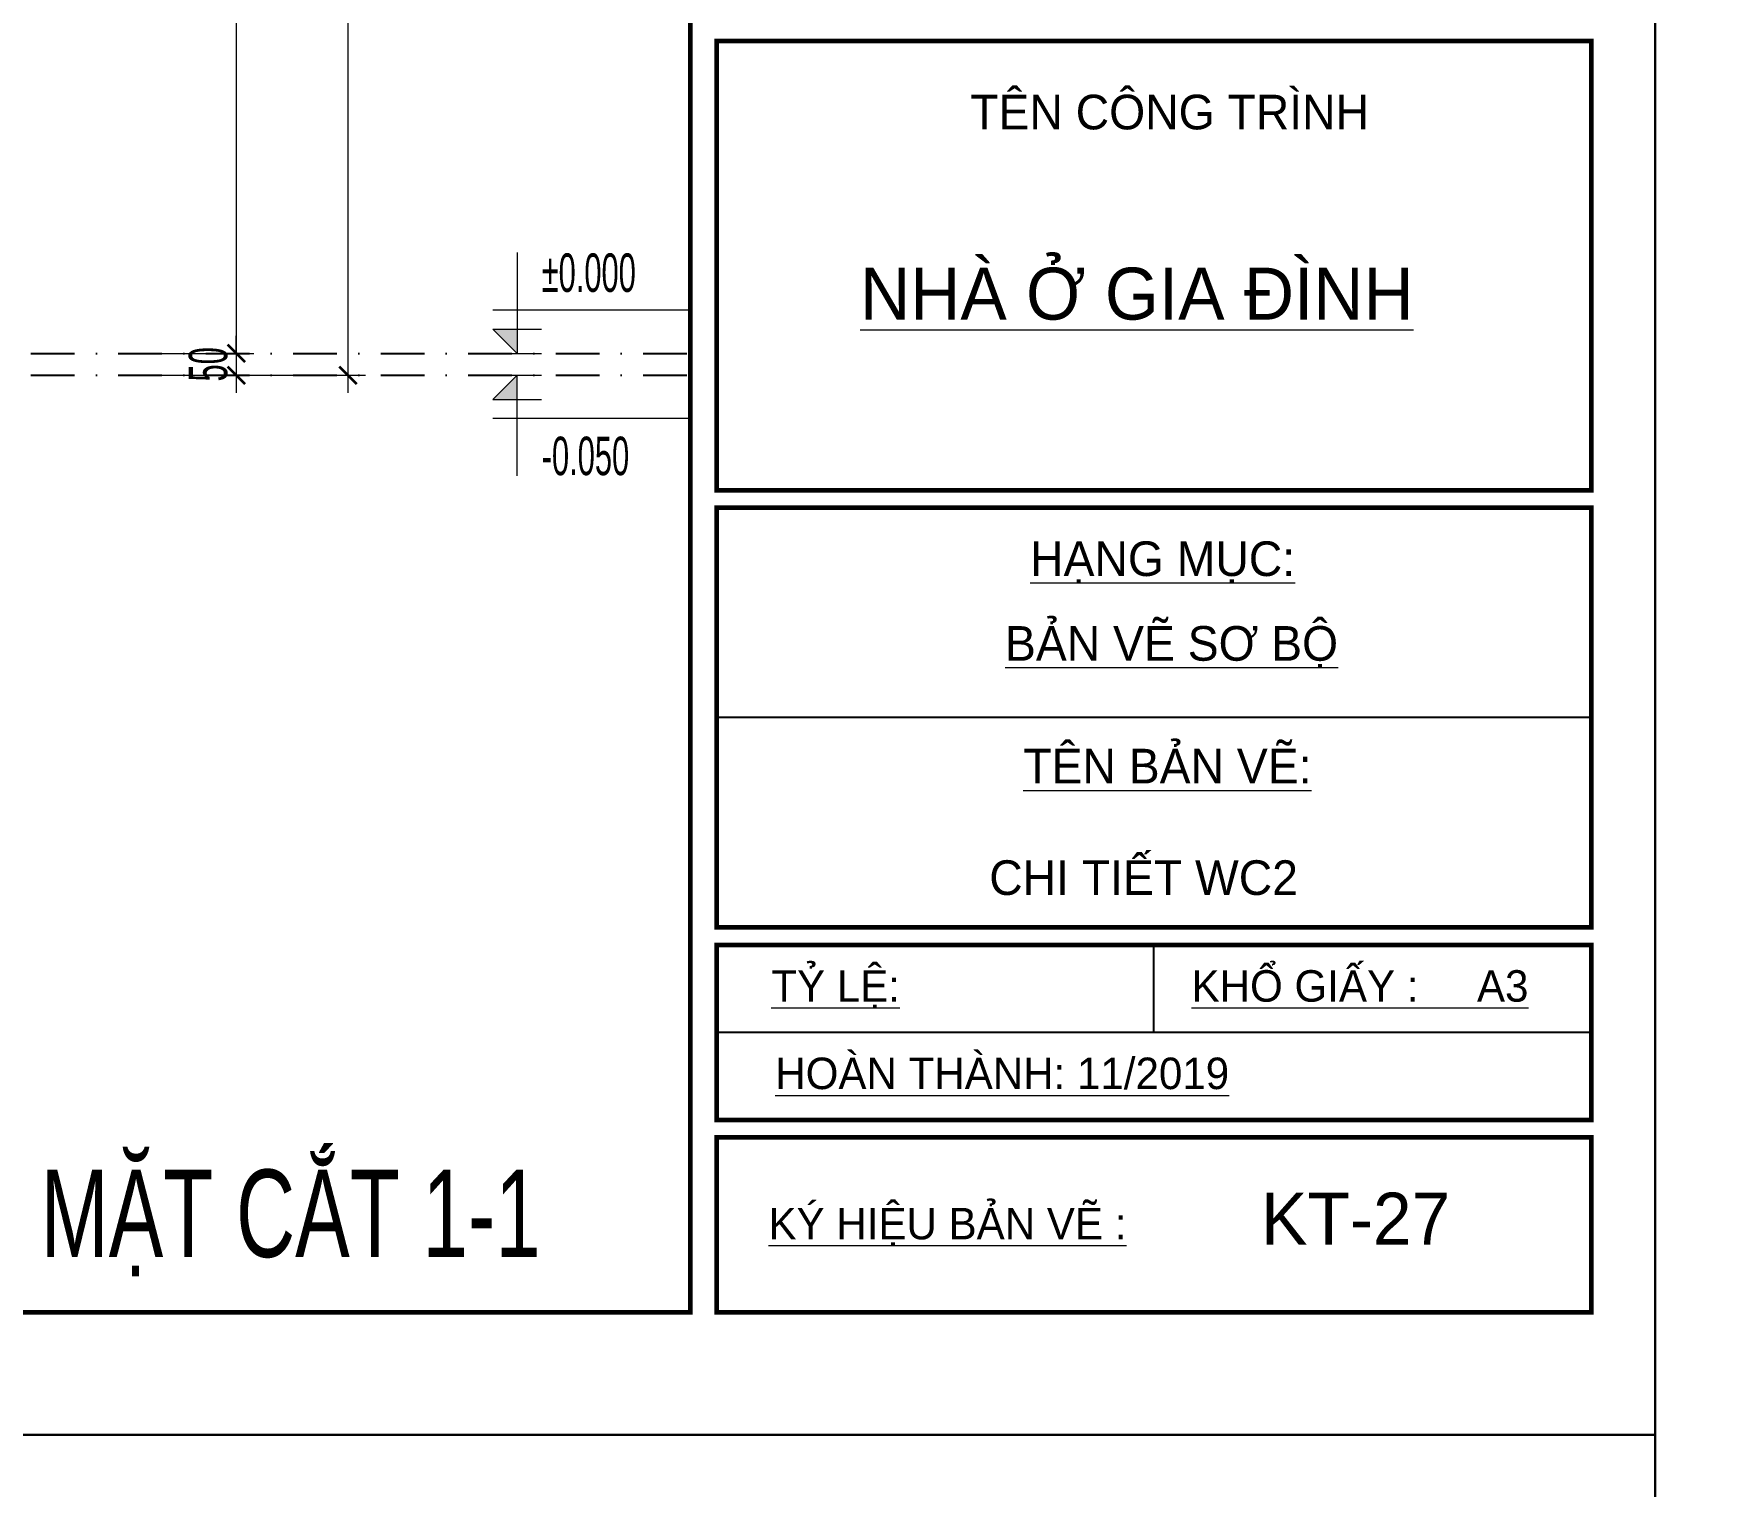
# Model space of a CAD drawing. Header units: inches. Extents: x 274208 to 641690, y -81912 to 129129.
# Drawn here: x 457012 to 460858, y -15008 to -11686 of the extents above; entities that cross this region are included whole.
import ezdxf
from ezdxf.enums import TextEntityAlignment as Align

# ---------------------------------------------------------------- set-up
doc = ezdxf.new("R2010")
doc.units = ezdxf.units.IN
doc.header["$MEASUREMENT"] = 0
doc.header["$PDMODE"] = 3
doc.linetypes.add('DASHDOT', pattern=[1, 0.5, -0.25, 0, -0.25])
for name, color, linetype, lineweight in [('05.Text', 253, 'Continuous', 18), ('08.Dim', 156, 'Continuous', 15), ('11.Khung bo', 32, 'Continuous', 50), ('12.Khung', 36, 'Continuous', 25), ('DIM', 252, 'Continuous', 20)]:
    doc.layers.add(name, color=color, linetype=linetype, lineweight=lineweight)
doc.layers.add('text', color=7, linetype='Continuous')
doc.layers.add('TRUC', color=250, linetype='DASHDOT')
doc.layers.add('Tpl_Bound', color=1, linetype='Continuous', plot=False)
doc.styles.add('TT5_Ghi chu 1', font='', dxfattribs={"width": 0.7, "height": 240})
doc.styles.add('TT5_Text Dim', font='hoatbif.shx', dxfattribs={"width": 0.6})
doc.styles.add('VnAvantH', font='')
doc.styles.get('TT5_Ghi chu 1').set_extended_font_data('.VnBlackH')
doc.styles.get('VnAvantH').set_extended_font_data('.VnAvantH')
doc.dimstyles.new('TT5_Dim 1-40', dxfattribs={"dimscale": 40, "dimtxt": 2.2, "dimasz": 1, "dimexe": 1, "dimexo": 0.5, "dimgap": 0.5, "dimtad": 1, "dimdec": 0, "dimzin": 0, "dimdsep": 46, "dimtxsty": 'TT5_Text Dim', "dimblk": 'ARCHTICK', "dimcen": 0, "dimdle": 1, "dimclrd": 256, "dimclre": 256, "dimclrt": 1, "dimadec": 0, "dimazin": 0, "dimtfac": 0.015, "dimtdec": 0, "dimtix": 1, "dimtmove": 2, "dimatfit": 3, "dimldrblk": 'DOT', "dimfxl": 1, "dimtolj": 1, "dimtzin": 0, "dimlwd": -1, "dimlwe": -1, "dimarcsym": 1})

# ---------------------------------------------------------------- blocks, each defined once
blk = doc.blocks.new('100')
at = {"layer": '11.Khung bo', "const_width": 26.7}
for points in [[(1860913, -945239.8), (1860913, -916940.1), (1896062.6, -916940.1), (1896062.6, -945239.8)], [(1896212.6, -940539.9), (1901212.6, -940539.9), (1901212.6, -937971), (1896212.6, -937971)], [(1896212.6, -943039.8), (1901212.6, -943039.8), (1901212.6, -940639.9), (1896212.6, -940639.9)], [(1896212.6, -944139.8), (1901212.6, -944139.8), (1901212.6, -943139.8), (1896212.6, -943139.8)], [(1896212.6, -945239.8), (1901212.6, -945239.8), (1901212.6, -944239.8), (1896212.6, -944239.8)]]:
    blk.add_lwpolyline(points, close=True, dxfattribs=at)
at = {"layer": '12.Khung'}
for p, q in [((1901212.6, -941839.8), (1896212.6, -941839.8)), ((1898712.6, -943639.8), (1898712.6, -943139.8)), ((1901212.6, -943639.8), (1896212.6, -943639.8))]:
    blk.add_line(p, q, dxfattribs=at)
at = {"layer": '12.Khung', "color": 1}
blk.add_lwpolyline([(1901579.2, -945939.8), (1901579.2, -916240.1), (1859579.6, -916240.1), (1859579.6, -945939.8)], close=True, dxfattribs=at)
at = {"layer": '05.Text', "style": 'VnAvantH'}
for s, height, p in [('tªn C¤NG TR×NH', 197.998, (1897662.2, -938476.8)), ('%%UNHµ ë GIA §×NH', 296.997, (1897032.4, -939564.4)), ('%%Uh¹ng môc:', 197.998, (1898004.7, -941030.4)), ('%%Ub¶n vÏ s¬ bé', 197.998, (1897861, -941514.7)), ('%%Utªn b¶n vÏ:', 197.998, (1897965.6, -942216.1)), ('%%Utû lÖ:', 180, (1896524.8, -943464.1)), ('%%UKHæ GIÊY :     A3', 179.998, (1898927.8, -943464.1)), ('%%Uhoµn thµnh: 11/2019', 179.998, (1896547.5, -943963.8)), ('%%Uký hiÖu b¶n vÏ :', 179.998, (1896508.5, -944822.8))]:
    blk.add_text(s, height=height, dxfattribs=at).set_placement(p)
blk = doc.blocks.new('A$C4E7C6F34')
at = {"layer": 'DIM'}
blk.add_hatch(color=256, dxfattribs=at).paths.add_polyline_path([(-38.5, 0), (-38.5, 137.8), (-177.6, 137.8)])
for p, q in [((-38.5, 576), (-38.5, 0)), ((964.2, 247.8), (-177.6, 247.8)), ((-177.6, 137.8), (100.7, 137.8)), ((-177.6, 137.8), (-38.5, 0)), ((-177.6, 0), (100.6, 0))]:
    blk.add_line(p, q, dxfattribs=at)
at = {"layer": 'text', "style": 'TT5_Text Dim', "flags": 8}
blk.add_attdef('%%P0.000', text='', height=220, dxfattribs=at).set_placement((102.4, 461.3), align=Align.MIDDLE_LEFT)
blk = doc.blocks.new('_ARCHTICK')
at = {"color": 0, "linetype": 'ByBlock', "const_width": 0.15}
blk.add_lwpolyline([(-0.5, -0.5), (0.5, 0.5)], dxfattribs=at)
blk = doc.blocks.new('*D1276')
at = {"layer": '08.Dim', "transparency": 16777216}
for p, q in [((457475.6, -9777.3), (457475.6, -12457.3)), ((457208.9, -9817.3), (457515.6, -9817.3)), ((457208.9, -12417.3), (457515.6, -12417.3))]:
    blk.add_line(p, q, dxfattribs=at)
at = {"layer": 'Defpoints', "color": 0, "transparency": 16777216}
for p in [(457188.9, -9817.3), (457188.9, -12417.3), (457475.6, -12417.3)]:
    blk.add_point(p, dxfattribs=at)
at = {"layer": '08.Dim', "transparency": 16777216, "xscale": 40, "yscale": 40, "zscale": 40}
for p, rotation in [((457475.6, -9817.3), 90), ((457475.6, -12417.3), 270)]:
    blk.add_blockref('_ARCHTICK', p, dxfattribs=dict(at, rotation=rotation))
at = {"layer": '08.Dim', "color": 1, "transparency": 16777216, "insert": (457411.6, -11117.3), "char_height": 88, "attachment_point": 5, "rotation": 90, "style": 'TT5_Text Dim'}
blk.add_mtext('\\A1;2600', dxfattribs=at)
blk = doc.blocks.new('_DOT')
at = {"color": 1, "linetype": 'ByBlock'}
blk.add_line((-0.5, 0), (-1, 0), dxfattribs=at)
at = {"color": 1, "linetype": 'ByBlock', "const_width": 0.5}
blk.add_lwpolyline([(-0.25, 0, 1), (0.25, 0, 1)], format="xyb", close=True, dxfattribs=at)
blk = doc.blocks.new('*D1277')
at = {"layer": '08.Dim', "transparency": 16777216}
for p, q in [((457475.6, -12417.3), (457475.6, -12377.3)), ((457208.9, -12417.3), (457515.6, -12417.3)), ((457475.6, -12417.3), (457475.6, -12467.3)), ((457208.9, -12467.3), (457515.6, -12467.3)), ((457475.6, -12467.3), (457475.6, -12507.3))]:
    blk.add_line(p, q, dxfattribs=at)
at = {"layer": 'Defpoints', "color": 0, "transparency": 16777216}
for p in [(457188.9, -12417.3), (457188.9, -12467.3), (457475.6, -12467.3)]:
    blk.add_point(p, dxfattribs=at)
at = {"layer": '08.Dim', "transparency": 16777216, "xscale": 40, "yscale": 40, "zscale": 40}
for p, rotation in [((457475.6, -12417.3), 270), ((457475.6, -12467.3), 90)]:
    blk.add_blockref('_ARCHTICK', p, dxfattribs=dict(at, rotation=rotation))
at = {"layer": '08.Dim', "color": 1, "transparency": 16777216, "insert": (457411.6, -12442.3), "char_height": 88, "attachment_point": 5, "rotation": 90, "style": 'TT5_Text Dim'}
blk.add_mtext('\\A1;50', dxfattribs=at)
blk = doc.blocks.new('*D1278')
at = {"layer": '08.Dim', "transparency": 16777216}
for p, q in [((457731, -8577.3), (457731, -12507.3)), ((457208.9, -8617.3), (457771, -8617.3)), ((457208.9, -12467.3), (457771, -12467.3))]:
    blk.add_line(p, q, dxfattribs=at)
at = {"layer": 'Defpoints', "color": 0, "transparency": 16777216}
for p in [(457188.9, -8617.3), (457188.9, -12467.3), (457731, -12467.3)]:
    blk.add_point(p, dxfattribs=at)
at = {"layer": '08.Dim', "transparency": 16777216, "xscale": 40, "yscale": 40, "zscale": 40}
for p, rotation in [((457731, -8617.3), 90), ((457731, -12467.3), 270)]:
    blk.add_blockref('_ARCHTICK', p, dxfattribs=dict(at, rotation=rotation))
at = {"layer": '08.Dim', "color": 1, "transparency": 16777216, "insert": (457667, -10542.3), "char_height": 88, "attachment_point": 5, "rotation": 90, "style": 'TT5_Text Dim'}
blk.add_mtext('\\A1;3850', dxfattribs=at)

msp = doc.modelspace()

# ---------------------------------------------------------------- linework, layer by layer
at = {"layer": 'Tpl_Bound', "color": 1}
for points in [[(443921.2, -14890.2), (443921.2, -3010.3), (460721, -3010.3), (460721, -14890.2)], [(460721, -19810.2), (460721, -3010.3), (472600.9, -3010.3), (472600.9, -19810.2)]]:
    msp.add_lwpolyline(points, close=True, dxfattribs=at)
at = {"layer": 'TRUC', "ltscale": 200}
for points in [[(451402.7, -12417.3), (458514.4, -12417.3)], [(451402.7, -12467.3), (458514.4, -12467.3)]]:
    msp.add_lwpolyline(points, dxfattribs=at)

# ---------------------------------------------------------------- block references
at = {"layer": '05.Text', "xscale": 0.4, "yscale": 0.4, "zscale": 0.4}
msp.add_blockref('100', (-299910.7, 363485.7), dxfattribs=at)
at = {"layer": '05.Text', "xscale": 0.4, "yscale": 0.4, "zscale": 0.4, "rotation": 270}
msp.add_blockref('100', (839096.9, 740821.5), dxfattribs=at)
at = {"layer": '08.Dim'}
ref = msp.add_blockref('A$C4E7C6F34', (458133.1, -12417.3), dxfattribs=dict(at, xscale=0.4, yscale=0.4, zscale=0.4))
ref.add_attrib('%%P0.000', '%%P0.000', dxfattribs={"layer": 'text', "height": 88, "style": 'TT5_Text Dim', "width": 0.6, "flags": 8}).set_placement((458174, -12232.7), align=Align.MIDDLE_LEFT)
ref = msp.add_blockref('A$C4E7C6F34', (458133.1, -12467.3), dxfattribs=dict(at, xscale=-0.4, yscale=0.4, zscale=0.4, rotation=180))
ref.add_attrib('%%P0.000', '-0.050', dxfattribs={"layer": 'text', "height": 88, "style": 'TT5_Text Dim', "width": 0.6, "flags": 8}).set_placement((458174, -12651.8), align=Align.MIDDLE_LEFT)

# ---------------------------------------------------------------- texts
at = {"layer": '05.Text', "style": 'VnAvantH'}
for s, height, p in [('CHI TIÕT WC2', 79.199, (459903.7, -13655.8)), ('KT-27', 118.8, (460252, -14455.4))]:
    msp.add_text(s, height=height, dxfattribs=at).set_placement(p, align=Align.RIGHT)
at = {"layer": '05.Text', "style": 'TT5_Ghi chu 1', "width": 0.7}
msp.add_text('MÆT C¾T 1-1', height=200, dxfattribs=at).set_placement((457027.8, -14483.9))

# ---------------------------------------------------------------- dimensions: what is measured, and where the dimension line sits
at = {"layer": '08.Dim'}
for base, p1, p2, picture, middle in [((457731, -12467.3), (457188.9, -8617.3), (457188.9, -12467.3), '*D1278', (457667, -10542.3)), ((457475.6, -12417.3), (457188.9, -9817.3), (457188.9, -12417.3), '*D1276', (457411.6, -11117.3)), ((457475.6, -12467.3), (457188.9, -12417.3), (457188.9, -12467.3), '*D1277', (457411.6, -12442.3))]:
    dim = msp.add_linear_dim(base=base, p1=p1, p2=p2, angle=90, dimstyle='TT5_Dim 1-40', dxfattribs=at)
    dim.commit()
    dim.dimension.update_dxf_attribs({"geometry": picture, "text_midpoint": middle})

doc.saveas('drawing.dxf')
